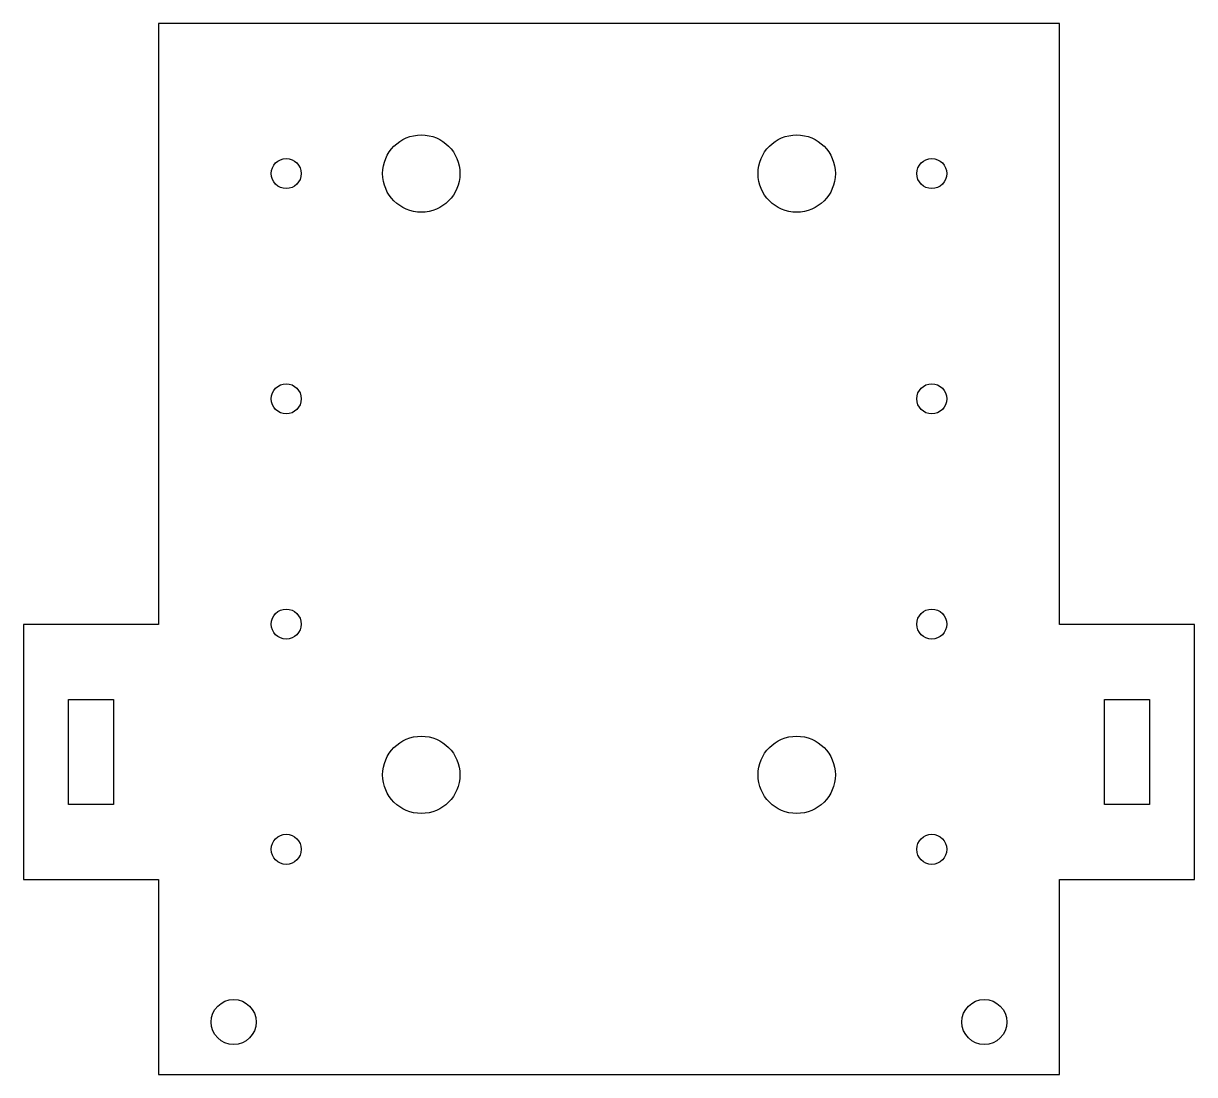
# Model space of a CAD drawing. Header units: millimetres. Extents: x -9 to 69, y -70 to 0.
import ezdxf

# ---------------------------------------------------------------- set-up
doc = ezdxf.new("R2010")
doc.units = ezdxf.units.MM

msp = doc.modelspace()

# ---------------------------------------------------------------- linework, layer by layer
for points in [[(60, -57.02), (69, -57.02), (69, -40.02), (60, -40.02), (60, 0), (0, 0), (0, -40.02), (-9, -40.02), (-9, -57.02), (0, -57.02), (0, -70), (60, -70)], [(-3, -45.02), (-3, -52.02), (-6, -52.02), (-6, -45.02)], [(66, -52.02), (63, -52.02), (63, -45.02), (66, -45.02)]]:
    msp.add_lwpolyline(points, close=True)
for centre, radius in [((17.5, -10), 2.575), ((42.5, -10), 2.575), ((8.5, -10), 1), ((51.5, -10), 1), ((8.5, -25), 1), ((51.5, -25), 1), ((8.5, -40), 1), ((51.5, -40), 1), ((17.5, -50.04), 2.575), ((42.5, -50.04), 2.575), ((8.5, -55), 1), ((51.5, -55), 1), ((5, -66.5), 1.5), ((55, -66.5), 1.5)]:
    msp.add_circle(centre, radius)

doc.saveas('drawing.dxf')
